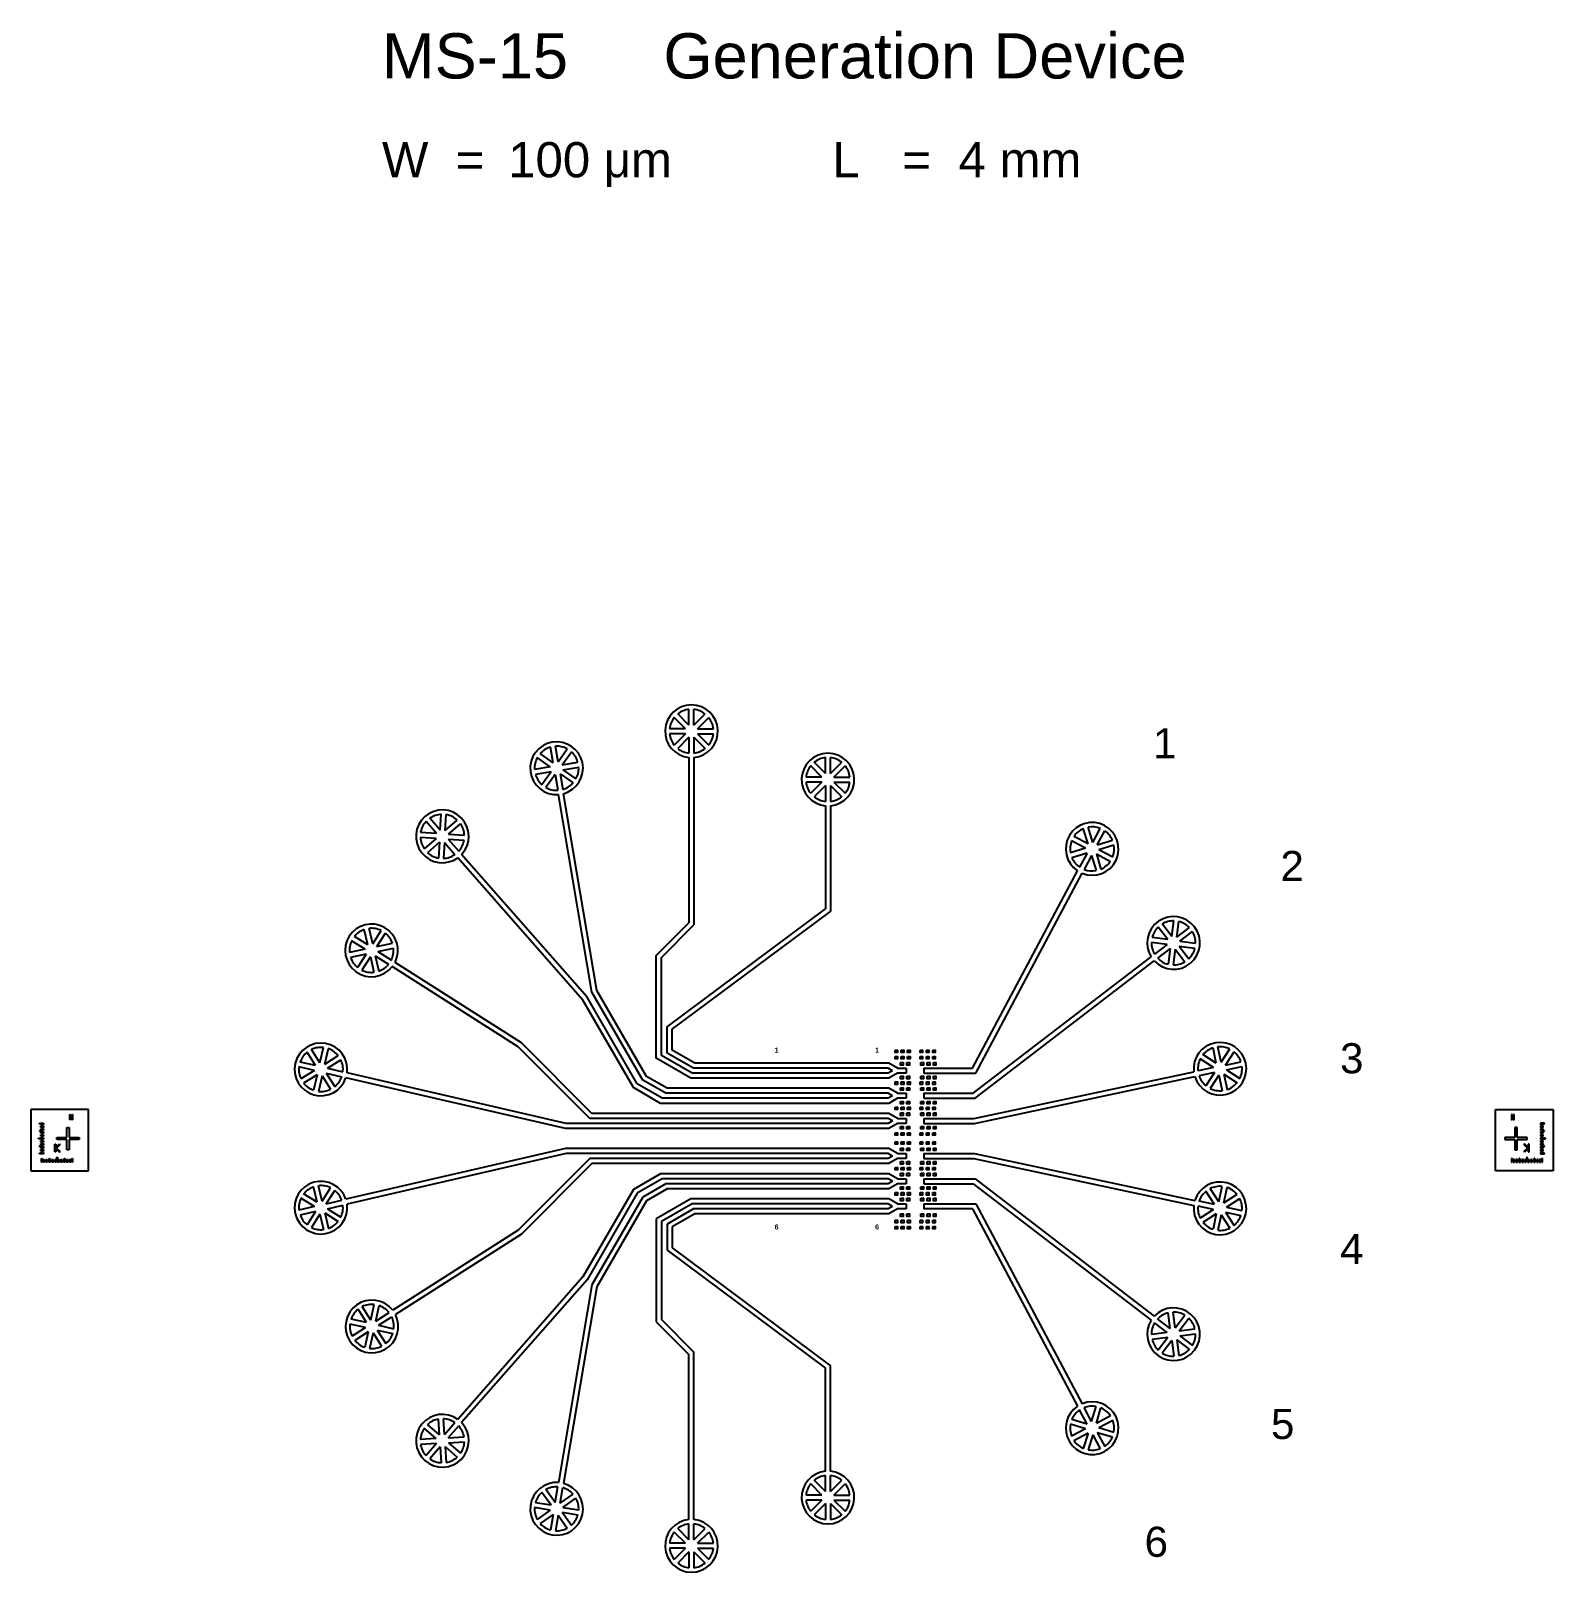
# Model space of a CAD drawing. Header units: millimetres. Extents: x 86952 to 295100, y -20629 to 191261.
# Drawn here: x 239956 to 270245, y -20629 to 10048 of the extents above; entities that cross this region are included whole.
import ezdxf

# ---------------------------------------------------------------- set-up
doc = ezdxf.new("R2010")
doc.units = ezdxf.units.MM
doc.layers.add('Clear', color=140, linetype='Continuous', true_color=0x00bfff)
doc.layers.add('Opaque', color=30, linetype='Continuous', true_color=0xff7f00)
doc.styles.add('textstyle10', font='arial.ttf')
doc.styles.add('textstyle11', font='arial.ttf')
doc.styles.add('textstyle12', font='arial.ttf')
doc.styles.add('textstyle2', font='arial.ttf')
doc.styles.add('textstyle3', font='arial.ttf')
doc.styles.add('textstyle4', font='arial.ttf')
doc.styles.add('textstyle5', font='arial.ttf')
doc.styles.add('textstyle6', font='arial.ttf')
doc.styles.add('textstyle7', font='arial.ttf')
doc.styles.add('textstyle8', font='arial.ttf')
doc.styles.add('textstyle9', font='arial.ttf')

msp = doc.modelspace()

# ---------------------------------------------------------------- linework, layer by layer
at = {"layer": 'Clear'}
for p, q in [((253050, -4415), (253050, -7703)), ((253150, -4415), (253150, -7745)), ((251120, -9084), (250455, -5153)), ((251215, -9049), (250554, -5136)), ((255766, -5376), (255766, -7426)), ((255866, -5376), (255866, -7477)), ((250940, -9246), (248451, -6410)), ((251022, -9187), (248526, -6344)), ((258695, -10598), (260783, -6672)), ((258755, -10698), (260872, -6719)), ((252617, -9773), (255766, -7426)), ((252717, -9823), (255866, -7477)), ((252401, -8353), (253050, -7703)), ((252501, -8394), (253150, -7745)), ((249655, -10173), (247148, -8576)), ((249718, -10095), (247202, -8492)), ((252401, -10402), (252401, -8353)), ((252501, -10344), (252501, -8394)), ((258708, -11098), (262247, -8383)), ((258742, -11198), (262308, -8462)), ((252017, -10912), (251022, -9187)), ((252131, -10835), (251120, -9084)), ((252204, -10762), (251215, -9049)), ((251944, -10985), (250940, -9246)), ((252617, -10296), (252617, -9773)), ((251121, -11498), (249718, -10095)), ((252717, -10238), (252717, -9823)), ((251080, -11598), (249655, -10173)), ((253087, -10798), (252401, -10402)), ((253114, -10698), (252501, -10344)), ((253141, -10598), (252617, -10296)), ((253168, -10498), (252717, -10238)), ((250606, -11698), (246248, -10692)), ((257014, -10698), (253114, -10698)), ((257014, -10598), (253141, -10598)), ((257027, -10498), (253168, -10498)), ((257100, -10648), (257014, -10598)), ((257100, -10648), (257014, -10698)), ((257200, -10598), (257027, -10498)), ((257200, -10698), (257027, -10798)), ((257200, -10598), (257375, -10598)), ((257375, -10698), (257200, -10698)), ((257375, -10598), (257375, -10698)), ((257725, -10598), (257725, -10698)), ((257725, -10598), (258695, -10598)), ((257725, -10698), (258755, -10698)), ((258720, -11598), (263095, -10669)), ((250595, -11798), (246226, -10789)), ((252487, -11298), (251944, -10985)), ((252514, -11198), (252017, -10912)), ((252587, -11098), (252131, -10835)), ((252614, -10998), (252204, -10762)), ((257027, -10998), (252614, -10998)), ((257027, -10798), (253087, -10798)), ((257200, -11098), (257027, -10998)), ((258731, -11698), (263115, -10766)), ((257027, -11298), (252487, -11298)), ((257014, -11198), (252514, -11198)), ((257014, -11098), (252587, -11098)), ((257100, -11148), (257014, -11098)), ((257100, -11148), (257014, -11198)), ((257200, -11198), (257027, -11298)), ((257200, -11098), (257375, -11098)), ((257375, -11198), (257200, -11198)), ((257375, -11098), (257375, -11198)), ((257725, -11098), (257725, -11198)), ((257725, -11098), (258708, -11098)), ((257725, -11198), (258742, -11198)), ((239956, -11423), (239956, -12643)), ((241101, -11423), (239956, -11423)), ((241101, -12643), (241101, -11423)), ((257014, -11598), (251080, -11598)), ((257027, -11498), (251121, -11498)), ((257100, -11648), (257014, -11598)), ((257100, -11648), (257014, -11698)), ((257200, -11598), (257027, -11498)), ((257200, -11598), (257375, -11598)), ((257375, -11598), (257375, -11698)), ((257725, -11598), (257725, -11698)), ((257725, -11598), (258720, -11598)), ((269100, -11423), (270245, -11423)), ((269100, -12643), (269100, -11423)), ((270245, -11423), (270245, -12643)), ((257027, -11798), (250595, -11798)), ((257014, -11698), (250606, -11698)), ((257200, -11698), (257027, -11798)), ((257375, -11698), (257200, -11698)), ((257725, -11698), (258731, -11698)), ((250595, -12198), (246226, -13208)), ((257027, -12198), (250595, -12198)), ((257200, -12298), (257027, -12198)), ((250606, -12298), (246248, -13305)), ((251080, -12398), (249655, -13823)), ((251121, -12498), (249718, -13902)), ((257014, -12298), (250606, -12298)), ((257014, -12398), (251080, -12398)), ((257027, -12498), (251121, -12498)), ((257100, -12348), (257014, -12298)), ((257100, -12348), (257014, -12398)), ((257200, -12398), (257027, -12498)), ((257200, -12298), (257375, -12298)), ((257375, -12398), (257200, -12398)), ((257375, -12298), (257375, -12398)), ((257725, -12298), (257725, -12398)), ((257725, -12298), (258731, -12298)), ((257725, -12398), (258720, -12398)), ((258720, -12398), (263095, -13328)), ((258731, -12298), (263115, -13230)), ((239956, -12643), (241101, -12643)), ((252487, -12698), (251944, -13012)), ((252514, -12798), (252017, -13085)), ((257027, -12698), (252487, -12698)), ((257014, -12798), (252514, -12798)), ((257100, -12848), (257014, -12798)), ((257100, -12848), (257014, -12898)), ((257200, -12798), (257027, -12698)), ((257200, -12798), (257375, -12798)), ((257375, -12798), (257375, -12898)), ((257725, -12798), (257725, -12898)), ((257725, -12798), (258742, -12798)), ((258742, -12798), (262308, -15534)), ((270245, -12643), (269100, -12643)), ((251944, -13012), (250940, -14751)), ((252017, -13085), (251022, -14810)), ((252131, -13162), (251120, -14913)), ((252587, -12898), (252131, -13162)), ((252614, -12998), (252204, -13235)), ((257014, -12898), (252587, -12898)), ((257027, -12998), (252614, -12998)), ((257200, -12898), (257027, -12998)), ((257375, -12898), (257200, -12898)), ((257725, -12898), (258708, -12898)), ((258708, -12898), (262247, -15614)), ((252204, -13235), (251215, -14948)), ((253087, -13198), (252401, -13594)), ((253114, -13298), (252501, -13652)), ((253141, -13398), (252617, -13701)), ((257027, -13198), (253087, -13198)), ((257014, -13298), (253114, -13298)), ((257014, -13398), (253141, -13398)), ((257100, -13348), (257014, -13298)), ((257100, -13348), (257014, -13398)), ((257200, -13298), (257027, -13198)), ((257200, -13398), (257027, -13498)), ((257200, -13298), (257375, -13298)), ((257375, -13398), (257200, -13398)), ((257375, -13298), (257375, -13398)), ((257725, -13298), (257725, -13398)), ((257725, -13298), (258755, -13298)), ((258695, -13398), (257725, -13398)), ((258695, -13398), (260783, -17325)), ((258755, -13298), (260872, -17278)), ((252401, -13594), (252401, -15644)), ((252501, -13652), (252501, -15603)), ((252617, -13701), (252617, -14223)), ((253168, -13498), (252717, -13758)), ((252717, -13758), (252717, -14173)), ((257027, -13498), (253168, -13498)), ((249655, -13823), (247156, -15415)), ((249718, -13902), (247210, -15500)), ((252617, -14223), (255766, -16570)), ((252717, -14173), (255866, -16520)), ((250940, -14751), (248451, -17587)), ((251022, -14810), (248526, -17653)), ((251120, -14913), (250455, -18844)), ((251215, -14948), (250554, -18861)), ((252401, -15644), (253050, -16294)), ((252501, -15603), (253150, -16252)), ((253150, -19581), (253150, -16252)), ((253050, -19581), (253050, -16294)), ((255866, -18620), (255866, -16520)), ((255766, -18620), (255766, -16570))]:
    msp.add_line(p, q, dxfattribs=at)
for points in [[(257150, -10238), (257200, -10238), (257200, -10288), (257150, -10288)], [(257150, -10363), (257200, -10363), (257200, -10413), (257150, -10413)], [(257275, -10238), (257325, -10238), (257325, -10288), (257275, -10288)], [(257275, -10363), (257325, -10363), (257325, -10413), (257275, -10413)], [(257400, -10238), (257450, -10238), (257450, -10288), (257400, -10288)], [(257400, -10363), (257450, -10363), (257450, -10413), (257400, -10413)], [(257650, -10238), (257700, -10238), (257700, -10288), (257650, -10288)], [(257650, -10363), (257700, -10363), (257700, -10413), (257650, -10413)], [(257775, -10238), (257825, -10238), (257825, -10288), (257775, -10288)], [(257775, -10363), (257825, -10363), (257825, -10413), (257775, -10413)], [(257900, -10238), (257950, -10238), (257950, -10288), (257900, -10288)], [(257900, -10363), (257950, -10363), (257950, -10413), (257900, -10413)], [(257260, -10488), (257310, -10488), (257310, -10538), (257260, -10538)], [(257385, -10488), (257435, -10488), (257435, -10538), (257385, -10538)], [(257665, -10488), (257715, -10488), (257715, -10538), (257665, -10538)], [(257790, -10488), (257840, -10488), (257840, -10538), (257790, -10538)], [(257915, -10488), (257965, -10488), (257965, -10538), (257915, -10538)], [(257150, -10873), (257200, -10873), (257200, -10923), (257150, -10923)], [(257260, -10758), (257310, -10758), (257310, -10808), (257260, -10808)], [(257260, -10988), (257310, -10988), (257310, -11038), (257260, -11038)], [(257275, -10873), (257325, -10873), (257325, -10923), (257275, -10923)], [(257385, -10758), (257435, -10758), (257435, -10808), (257385, -10808)], [(257385, -10988), (257435, -10988), (257435, -11038), (257385, -11038)], [(257400, -10873), (257450, -10873), (257450, -10923), (257400, -10923)], [(257650, -10873), (257700, -10873), (257700, -10923), (257650, -10923)], [(257665, -10758), (257715, -10758), (257715, -10808), (257665, -10808)], [(257665, -10988), (257715, -10988), (257715, -11038), (257665, -11038)], [(257775, -10873), (257825, -10873), (257825, -10923), (257775, -10923)], [(257790, -10758), (257840, -10758), (257840, -10808), (257790, -10808)], [(257790, -10988), (257840, -10988), (257840, -11038), (257790, -11038)], [(257900, -10873), (257950, -10873), (257950, -10923), (257900, -10923)], [(257915, -10758), (257965, -10758), (257965, -10808), (257915, -10808)], [(257915, -10988), (257965, -10988), (257965, -11038), (257915, -11038)], [(257260, -11258), (257310, -11258), (257310, -11308), (257260, -11308)], [(257385, -11258), (257435, -11258), (257435, -11308), (257385, -11308)], [(257665, -11258), (257715, -11258), (257715, -11308), (257665, -11308)], [(257790, -11258), (257840, -11258), (257840, -11308), (257790, -11308)], [(257915, -11258), (257965, -11258), (257965, -11308), (257915, -11308)], [(257150, -11373), (257200, -11373), (257200, -11423), (257150, -11423)], [(257260, -11488), (257310, -11488), (257310, -11538), (257260, -11538)], [(257275, -11373), (257325, -11373), (257325, -11423), (257275, -11423)], [(257385, -11488), (257435, -11488), (257435, -11538), (257385, -11538)], [(257400, -11373), (257450, -11373), (257450, -11423), (257400, -11423)], [(257650, -11373), (257700, -11373), (257700, -11423), (257650, -11423)], [(257665, -11488), (257715, -11488), (257715, -11538), (257665, -11538)], [(257775, -11373), (257825, -11373), (257825, -11423), (257775, -11423)], [(257790, -11488), (257840, -11488), (257840, -11538), (257790, -11538)], [(257900, -11373), (257950, -11373), (257950, -11423), (257900, -11423)], [(257915, -11488), (257965, -11488), (257965, -11538), (257915, -11538)], [(257150, -11883), (257200, -11883), (257200, -11933), (257150, -11933)], [(257260, -11758), (257310, -11758), (257310, -11808), (257260, -11808)], [(257275, -11883), (257325, -11883), (257325, -11933), (257275, -11933)], [(257385, -11758), (257435, -11758), (257435, -11808), (257385, -11808)], [(257400, -11883), (257450, -11883), (257450, -11933), (257400, -11933)], [(257650, -11883), (257700, -11883), (257700, -11933), (257650, -11933)], [(257665, -11758), (257715, -11758), (257715, -11808), (257665, -11808)], [(257775, -11883), (257825, -11883), (257825, -11933), (257775, -11933)], [(257790, -11758), (257840, -11758), (257840, -11808), (257790, -11808)], [(257900, -11883), (257950, -11883), (257950, -11933), (257900, -11933)], [(257915, -11758), (257965, -11758), (257965, -11808), (257915, -11808)], [(257150, -12063), (257200, -12063), (257200, -12113), (257150, -12113)], [(257260, -12188), (257310, -12188), (257310, -12238), (257260, -12238)], [(257275, -12063), (257325, -12063), (257325, -12113), (257275, -12113)], [(257385, -12188), (257435, -12188), (257435, -12238), (257385, -12238)], [(257400, -12063), (257450, -12063), (257450, -12113), (257400, -12113)], [(257650, -12063), (257700, -12063), (257700, -12113), (257650, -12113)], [(257665, -12188), (257715, -12188), (257715, -12238), (257665, -12238)], [(257775, -12063), (257825, -12063), (257825, -12113), (257775, -12113)], [(257790, -12188), (257840, -12188), (257840, -12238), (257790, -12238)], [(257900, -12063), (257950, -12063), (257950, -12113), (257900, -12113)], [(257915, -12188), (257965, -12188), (257965, -12238), (257915, -12238)], [(257150, -12573), (257200, -12573), (257200, -12623), (257150, -12623)], [(257260, -12458), (257310, -12458), (257310, -12508), (257260, -12508)], [(257275, -12573), (257325, -12573), (257325, -12623), (257275, -12623)], [(257385, -12458), (257435, -12458), (257435, -12508), (257385, -12508)], [(257400, -12573), (257450, -12573), (257450, -12623), (257400, -12623)], [(257650, -12573), (257700, -12573), (257700, -12623), (257650, -12623)], [(257665, -12458), (257715, -12458), (257715, -12508), (257665, -12508)], [(257775, -12573), (257825, -12573), (257825, -12623), (257775, -12623)], [(257790, -12458), (257840, -12458), (257840, -12508), (257790, -12508)], [(257900, -12573), (257950, -12573), (257950, -12623), (257900, -12623)], [(257915, -12458), (257965, -12458), (257965, -12508), (257915, -12508)], [(257260, -12688), (257310, -12688), (257310, -12738), (257260, -12738)], [(257385, -12688), (257435, -12688), (257435, -12738), (257385, -12738)], [(257665, -12688), (257715, -12688), (257715, -12738), (257665, -12738)], [(257790, -12688), (257840, -12688), (257840, -12738), (257790, -12738)], [(257915, -12688), (257965, -12688), (257965, -12738), (257915, -12738)], [(257150, -13073), (257200, -13073), (257200, -13123), (257150, -13123)], [(257260, -12958), (257310, -12958), (257310, -13008), (257260, -13008)], [(257260, -13188), (257310, -13188), (257310, -13238), (257260, -13238)], [(257275, -13073), (257325, -13073), (257325, -13123), (257275, -13123)], [(257385, -12958), (257435, -12958), (257435, -13008), (257385, -13008)], [(257385, -13188), (257435, -13188), (257435, -13238), (257385, -13238)], [(257400, -13073), (257450, -13073), (257450, -13123), (257400, -13123)], [(257650, -13073), (257700, -13073), (257700, -13123), (257650, -13123)], [(257665, -12958), (257715, -12958), (257715, -13008), (257665, -13008)], [(257665, -13188), (257715, -13188), (257715, -13238), (257665, -13238)], [(257775, -13073), (257825, -13073), (257825, -13123), (257775, -13123)], [(257790, -12958), (257840, -12958), (257840, -13008), (257790, -13008)], [(257790, -13188), (257840, -13188), (257840, -13238), (257790, -13238)], [(257900, -13073), (257950, -13073), (257950, -13123), (257900, -13123)], [(257915, -12958), (257965, -12958), (257965, -13008), (257915, -13008)], [(257915, -13188), (257965, -13188), (257965, -13238), (257915, -13238)], [(257150, -13623), (257200, -13623), (257200, -13673), (257150, -13673)], [(257150, -13748), (257200, -13748), (257200, -13798), (257150, -13798)], [(257260, -13498), (257310, -13498), (257310, -13548), (257260, -13548)], [(257275, -13623), (257325, -13623), (257325, -13673), (257275, -13673)], [(257275, -13748), (257325, -13748), (257325, -13798), (257275, -13798)], [(257385, -13498), (257435, -13498), (257435, -13548), (257385, -13548)], [(257400, -13623), (257450, -13623), (257450, -13673), (257400, -13673)], [(257400, -13748), (257450, -13748), (257450, -13798), (257400, -13798)], [(257650, -13623), (257700, -13623), (257700, -13673), (257650, -13673)], [(257650, -13748), (257700, -13748), (257700, -13798), (257650, -13798)], [(257665, -13498), (257715, -13498), (257715, -13548), (257665, -13548)], [(257775, -13623), (257825, -13623), (257825, -13673), (257775, -13673)], [(257775, -13748), (257825, -13748), (257825, -13798), (257775, -13798)], [(257790, -13498), (257840, -13498), (257840, -13548), (257790, -13548)], [(257900, -13623), (257950, -13623), (257950, -13673), (257900, -13673)], [(257900, -13748), (257950, -13748), (257950, -13798), (257900, -13798)], [(257915, -13498), (257965, -13498), (257965, -13548), (257915, -13548)]]:
    msp.add_lwpolyline(points, close=True, dxfattribs=at)
for centre, start, end in [((253100, -3893), 275.465, 264.535), ((250417, -4629), 285.0601, 274.13), ((255816, -4854), 275.465, 264.535), ((248144, -5984), 316.7351, 305.8051), ((261073, -6234), 247.465, 236.535), ((262692, -8105), 222.965, 212.035), ((246734, -8253), 332.962, 322.032), ((245728, -10623), 352.4577, 341.5276), ((263616, -10609), 197.465, 186.535), ((245728, -13374), 18.4724, 7.5423), ((263616, -13388), 173.465, 162.535), ((246742, -15738), 37.968, 27.038), ((262692, -15892), 147.965, 137.035), ((261073, -17763), 123.465, 112.535), ((248144, -18013), 54.1949, 43.2649), ((255816, -19143), 95.465, 84.535), ((250417, -19368), 85.87, 74.9399), ((253100, -20104), 95.465, 84.535)]:
    msp.add_arc(centre, 525, start, end, dxfattribs=at)
at = {"layer": 'Opaque'}
for p, q in [((252980, -3843), (252757, -3620)), ((253050, -3772), (252827, -3549)), ((253050, -3772), (253050, -3456)), ((253150, -3772), (253150, -3456)), ((253150, -3772), (253374, -3549)), ((253221, -3843), (253444, -3620)), ((252980, -3843), (252664, -3843)), ((252980, -3943), (252664, -3943)), ((252980, -3943), (252757, -4166)), ((253221, -3843), (253537, -3843)), ((253221, -3943), (253444, -4166)), ((253221, -3943), (253537, -3943)), ((250348, -4518), (250295, -4207)), ((250446, -4502), (250394, -4190)), ((250446, -4502), (250629, -4244)), ((253050, -4013), (252827, -4237)), ((253050, -4013), (253050, -4329)), ((253150, -4013), (253374, -4237)), ((253150, -4013), (253150, -4329)), ((250290, -4600), (249979, -4652)), ((250290, -4600), (250033, -4417)), ((250348, -4518), (250090, -4335)), ((250528, -4560), (250711, -4302)), ((250528, -4560), (250839, -4507)), ((255695, -4804), (255472, -4580)), ((255766, -4733), (255543, -4510)), ((255766, -4733), (255766, -4417)), ((255866, -4733), (255866, -4417)), ((255866, -4733), (256089, -4510)), ((255936, -4804), (256160, -4580)), ((250307, -4698), (249995, -4751)), ((250307, -4698), (250124, -4956)), ((250388, -4756), (250205, -5014)), ((250388, -4756), (250441, -5068)), ((250487, -4739), (250744, -4922)), ((250487, -4739), (250539, -5051)), ((250544, -4658), (250856, -4605)), ((250544, -4658), (250802, -4841)), ((255695, -4804), (255379, -4804)), ((255695, -4904), (255379, -4904)), ((255695, -4904), (255472, -5127)), ((255936, -4804), (256252, -4804)), ((255936, -4904), (256160, -5127)), ((255936, -4904), (256252, -4904)), ((255766, -4974), (255543, -5197)), ((255766, -4974), (255766, -5290)), ((255866, -4974), (256089, -5197)), ((255866, -4974), (255866, -5290)), ((248027, -5926), (247819, -5689)), ((248102, -5860), (247894, -5623)), ((248102, -5860), (248123, -5545)), ((248202, -5867), (248222, -5552)), ((248202, -5867), (248439, -5659)), ((248268, -5942), (248505, -5734)), ((261085, -6104), (260993, -5802)), ((261085, -6104), (261234, -5825)), ((248021, -6026), (247705, -6005)), ((248027, -5926), (247712, -5906)), ((248021, -6026), (247783, -6234)), ((248086, -6101), (247849, -6309)), ((248086, -6101), (248066, -6416)), ((248186, -6107), (248165, -6423)), ((248186, -6107), (248394, -6345)), ((248261, -6042), (248576, -6062)), ((248261, -6042), (248469, -6279)), ((248268, -5942), (248583, -5962)), ((260943, -6221), (260664, -6073)), ((260990, -6133), (260711, -5985)), ((260990, -6133), (260897, -5831)), ((261173, -6151), (261322, -5872)), ((261173, -6151), (261475, -6058)), ((260943, -6221), (260641, -6313)), ((260972, -6317), (260670, -6409)), ((260972, -6317), (260824, -6595)), ((261060, -6363), (260912, -6642)), ((261060, -6363), (261153, -6666)), ((261156, -6334), (261435, -6483)), ((261156, -6334), (261248, -6636)), ((261203, -6246), (261505, -6154)), ((261203, -6246), (261481, -6394)), ((262658, -7979), (262700, -7665)), ((246659, -8146), (246591, -7838)), ((246757, -8125), (246688, -7816)), ((246757, -8125), (246926, -7858)), ((246841, -8178), (247011, -7912)), ((262579, -8039), (262387, -7789)), ((262658, -7979), (262466, -7728)), ((262757, -7992), (262799, -7678)), ((262757, -7992), (263008, -7799)), ((262818, -8071), (263069, -7878)), ((246605, -8230), (246297, -8299)), ((246605, -8230), (246339, -8061)), ((246659, -8146), (246393, -7977)), ((246841, -8178), (247149, -8110)), ((246862, -8276), (247171, -8207)), ((246862, -8276), (247129, -8446)), ((262566, -8138), (262253, -8097)), ((262579, -8039), (262266, -7998)), ((262566, -8138), (262316, -8331)), ((262627, -8217), (262376, -8410)), ((262627, -8217), (262586, -8531)), ((262726, -8231), (262685, -8544)), ((262726, -8231), (262918, -8481)), ((262805, -8170), (262997, -8420)), ((262805, -8170), (263118, -8211)), ((262818, -8071), (263131, -8112)), ((246627, -8328), (246319, -8396)), ((246627, -8328), (246457, -8594)), ((246711, -8382), (246542, -8648)), ((246711, -8382), (246780, -8690)), ((246809, -8360), (246877, -8668)), ((246809, -8360), (247075, -8530)), ((245622, -10547), (245454, -10279)), ((245706, -10494), (245539, -10226)), ((245706, -10494), (245777, -10186)), ((245803, -10517), (245875, -10209)), ((245803, -10517), (246071, -10349)), ((263488, -10585), (263223, -10413)), ((263542, -10501), (263277, -10329)), ((263542, -10501), (263477, -10192)), ((263640, -10481), (263574, -10172)), ((263640, -10481), (263812, -10216)), ((263724, -10535), (263896, -10270)), ((245599, -10644), (245291, -10573)), ((245622, -10547), (245314, -10476)), ((245599, -10644), (245331, -10812)), ((245652, -10729), (245384, -10896)), ((245652, -10729), (245581, -11037)), ((245834, -10698), (246001, -10966)), ((245834, -10698), (246142, -10770)), ((245856, -10601), (246124, -10434)), ((245856, -10601), (246164, -10672)), ((263488, -10585), (263179, -10651)), ((263509, -10683), (263200, -10748)), ((263509, -10683), (263337, -10948)), ((263690, -10716), (263756, -11025)), ((263690, -10716), (263955, -10888)), ((263724, -10535), (264033, -10469)), ((263744, -10633), (264053, -10567)), ((263744, -10633), (264009, -10805)), ((245749, -10751), (245678, -11059)), ((245749, -10751), (245917, -11019)), ((263592, -10737), (263420, -11002)), ((263592, -10737), (263658, -11046)), ((240733, -11623), (240733, -11523)), ((240733, -11523), (240745, -11523)), ((240745, -11623), (240733, -11623)), ((240745, -11523), (240745, -11623)), ((240770, -11623), (240770, -11523)), ((240770, -11523), (240782, -11523)), ((240782, -11623), (240770, -11623)), ((240782, -11523), (240782, -11623)), ((269431, -11523), (269419, -11523)), ((269419, -11523), (269419, -11623)), ((269419, -11623), (269431, -11623)), ((269431, -11623), (269431, -11523)), ((269468, -11523), (269456, -11523)), ((269456, -11523), (269456, -11623)), ((269456, -11623), (269468, -11623)), ((269468, -11623), (269468, -11523)), ((240131, -11704), (240131, -11692)), ((240131, -11692), (240206, -11692)), ((240206, -11704), (240131, -11704)), ((240131, -11854), (240131, -11842)), ((240131, -11842), (240206, -11842)), ((240206, -11854), (240131, -11854)), ((240156, -11734), (240156, -11722)), ((240156, -11722), (240206, -11722)), ((240206, -11734), (240156, -11734)), ((240156, -11764), (240156, -11752)), ((240156, -11752), (240206, -11752)), ((240206, -11764), (240156, -11764)), ((240156, -11794), (240156, -11782)), ((240156, -11782), (240206, -11782)), ((240206, -11794), (240156, -11794)), ((240156, -11824), (240156, -11812)), ((240156, -11812), (240206, -11812)), ((240206, -11824), (240156, -11824)), ((240156, -11884), (240156, -11872)), ((240156, -11872), (240206, -11872)), ((240206, -11884), (240156, -11884)), ((240156, -11914), (240156, -11902)), ((240156, -11902), (240206, -11902)), ((240206, -11914), (240156, -11914)), ((240156, -11944), (240156, -11932)), ((240156, -11932), (240206, -11932)), ((240206, -11944), (240156, -11944)), ((240156, -11974), (240156, -11962)), ((240156, -11962), (240206, -11962)), ((240206, -11692), (240206, -11704)), ((240206, -11722), (240206, -11734)), ((240206, -11752), (240206, -11764)), ((240206, -11782), (240206, -11794)), ((240206, -11812), (240206, -11824)), ((240206, -11842), (240206, -11854)), ((240206, -11872), (240206, -11884)), ((240206, -11902), (240206, -11914)), ((240206, -11932), (240206, -11944)), ((240206, -11962), (240206, -11974)), ((240674, -11976), (240674, -11776)), ((240674, -11776), (240718, -11776)), ((240718, -11776), (240718, -11976)), ((269527, -11776), (269483, -11776)), ((269483, -11776), (269483, -11976)), ((269527, -11976), (269527, -11776)), ((270070, -11692), (269995, -11692)), ((269995, -11692), (269995, -11704)), ((269995, -11704), (270070, -11704)), ((270045, -11722), (269995, -11722)), ((269995, -11722), (269995, -11734)), ((269995, -11734), (270045, -11734)), ((270045, -11752), (269995, -11752)), ((269995, -11752), (269995, -11764)), ((269995, -11764), (270045, -11764)), ((270045, -11782), (269995, -11782)), ((269995, -11782), (269995, -11794)), ((269995, -11794), (270045, -11794)), ((270045, -11812), (269995, -11812)), ((269995, -11812), (269995, -11824)), ((269995, -11824), (270045, -11824)), ((270070, -11842), (269995, -11842)), ((269995, -11842), (269995, -11854)), ((269995, -11854), (270070, -11854)), ((270045, -11872), (269995, -11872)), ((269995, -11872), (269995, -11884)), ((269995, -11884), (270045, -11884)), ((270045, -11902), (269995, -11902)), ((269995, -11902), (269995, -11914)), ((269995, -11914), (270045, -11914)), ((270045, -11932), (269995, -11932)), ((269995, -11932), (269995, -11944)), ((269995, -11944), (270045, -11944)), ((270045, -11962), (269995, -11962)), ((269995, -11962), (269995, -11974)), ((270045, -11734), (270045, -11722)), ((270045, -11764), (270045, -11752)), ((270045, -11794), (270045, -11782)), ((270045, -11824), (270045, -11812)), ((270045, -11884), (270045, -11872)), ((270045, -11914), (270045, -11902)), ((270045, -11944), (270045, -11932)), ((270045, -11974), (270045, -11962)), ((270070, -11704), (270070, -11692)), ((270070, -11854), (270070, -11842)), ((240106, -12004), (240106, -11992)), ((240106, -11992), (240206, -11992)), ((240206, -12004), (240106, -12004)), ((240131, -12154), (240131, -12142)), ((240131, -12142), (240206, -12142)), ((240206, -12154), (240131, -12154)), ((240206, -11974), (240156, -11974)), ((240156, -12034), (240156, -12022)), ((240156, -12022), (240206, -12022)), ((240206, -12034), (240156, -12034)), ((240156, -12064), (240156, -12052)), ((240156, -12052), (240206, -12052)), ((240206, -12064), (240156, -12064)), ((240156, -12094), (240156, -12082)), ((240156, -12082), (240206, -12082)), ((240206, -12094), (240156, -12094)), ((240156, -12124), (240156, -12112)), ((240156, -12112), (240206, -12112)), ((240206, -12124), (240156, -12124)), ((240156, -12184), (240156, -12172)), ((240156, -12172), (240206, -12172)), ((240206, -12184), (240156, -12184)), ((240156, -12214), (240156, -12202)), ((240156, -12202), (240206, -12202)), ((240206, -12214), (240156, -12214)), ((240156, -12244), (240156, -12232)), ((240156, -12232), (240206, -12232)), ((240206, -12244), (240156, -12244)), ((240156, -12274), (240156, -12262)), ((240156, -12262), (240206, -12262)), ((240206, -11992), (240206, -12004)), ((240206, -12022), (240206, -12034)), ((240206, -12052), (240206, -12064)), ((240206, -12082), (240206, -12094)), ((240206, -12112), (240206, -12124)), ((240206, -12142), (240206, -12154)), ((240206, -12172), (240206, -12184)), ((240206, -12202), (240206, -12214)), ((240206, -12232), (240206, -12244)), ((240206, -12262), (240206, -12274)), ((240432, -12112), (240452, -12112)), ((240432, -12262), (240432, -12112)), ((240452, -12262), (240432, -12262)), ((240452, -12172), (240523, -12102)), ((240452, -12112), (240452, -12172)), ((240452, -12201), (240452, -12262)), ((240452, -12201), (240523, -12272)), ((240467, -12187), (240537, -12116)), ((240467, -12187), (240537, -12257)), ((240474, -11976), (240674, -11976)), ((240474, -12020), (240474, -11976)), ((240674, -12020), (240474, -12020)), ((240523, -12102), (240537, -12116)), ((240523, -12272), (240537, -12257)), ((240674, -12220), (240674, -12020)), ((240718, -12220), (240674, -12220)), ((240718, -11976), (240918, -11976)), ((240918, -12020), (240718, -12020)), ((240718, -12020), (240718, -12220)), ((240918, -11976), (240918, -12020)), ((269483, -11976), (269283, -11976)), ((269283, -11976), (269283, -12020)), ((269283, -12020), (269483, -12020)), ((269483, -12020), (269483, -12220)), ((269483, -12220), (269527, -12220)), ((269727, -11976), (269527, -11976)), ((269527, -12220), (269527, -12020)), ((269527, -12020), (269727, -12020)), ((269677, -12102), (269663, -12116)), ((269734, -12187), (269663, -12116)), ((269734, -12187), (269663, -12257)), ((269677, -12272), (269663, -12257)), ((269748, -12172), (269677, -12102)), ((269748, -12201), (269677, -12272)), ((269727, -12020), (269727, -11976)), ((269768, -12112), (269748, -12112)), ((269748, -12112), (269748, -12172)), ((269748, -12201), (269748, -12262)), ((269748, -12262), (269768, -12262)), ((269768, -12262), (269768, -12112)), ((269995, -11974), (270045, -11974)), ((270095, -11992), (269995, -11992)), ((269995, -11992), (269995, -12004)), ((269995, -12004), (270095, -12004)), ((270045, -12022), (269995, -12022)), ((269995, -12022), (269995, -12034)), ((269995, -12034), (270045, -12034)), ((270045, -12052), (269995, -12052)), ((269995, -12052), (269995, -12064)), ((269995, -12064), (270045, -12064)), ((270045, -12082), (269995, -12082)), ((269995, -12082), (269995, -12094)), ((269995, -12094), (270045, -12094)), ((270045, -12112), (269995, -12112)), ((269995, -12112), (269995, -12124)), ((269995, -12124), (270045, -12124)), ((270070, -12142), (269995, -12142)), ((269995, -12142), (269995, -12154)), ((269995, -12154), (270070, -12154)), ((270045, -12172), (269995, -12172)), ((269995, -12172), (269995, -12184)), ((269995, -12184), (270045, -12184)), ((270045, -12202), (269995, -12202)), ((269995, -12202), (269995, -12214)), ((269995, -12214), (270045, -12214)), ((270045, -12232), (269995, -12232)), ((269995, -12232), (269995, -12244)), ((269995, -12244), (270045, -12244)), ((270045, -12262), (269995, -12262)), ((269995, -12262), (269995, -12274)), ((270045, -12034), (270045, -12022)), ((270045, -12064), (270045, -12052)), ((270045, -12094), (270045, -12082)), ((270045, -12124), (270045, -12112)), ((270045, -12184), (270045, -12172)), ((270045, -12214), (270045, -12202)), ((270045, -12244), (270045, -12232)), ((270045, -12274), (270045, -12262)), ((270070, -12154), (270070, -12142)), ((270095, -12004), (270095, -11992)), ((240131, -12304), (240131, -12292)), ((240131, -12292), (240206, -12292)), ((240206, -12304), (240131, -12304)), ((240206, -12274), (240156, -12274)), ((240171, -12468), (240171, -12393)), ((240171, -12393), (240183, -12393)), ((240183, -12468), (240171, -12468)), ((240183, -12393), (240183, -12468)), ((240201, -12468), (240201, -12418)), ((240201, -12418), (240213, -12418)), ((240213, -12468), (240201, -12468)), ((240206, -12292), (240206, -12304)), ((240213, -12418), (240213, -12468)), ((240231, -12468), (240231, -12418)), ((240231, -12418), (240243, -12418)), ((240243, -12468), (240231, -12468)), ((240243, -12418), (240243, -12468)), ((240261, -12468), (240261, -12418)), ((240261, -12418), (240273, -12418)), ((240273, -12468), (240261, -12468)), ((240273, -12418), (240273, -12468)), ((240291, -12468), (240291, -12418)), ((240291, -12418), (240303, -12418)), ((240303, -12468), (240291, -12468)), ((240303, -12418), (240303, -12468)), ((240321, -12468), (240321, -12393)), ((240321, -12393), (240333, -12393)), ((240333, -12468), (240321, -12468)), ((240333, -12393), (240333, -12468)), ((240351, -12468), (240351, -12418)), ((240351, -12418), (240363, -12418)), ((240363, -12468), (240351, -12468)), ((240363, -12418), (240363, -12468)), ((240381, -12468), (240381, -12418)), ((240381, -12418), (240393, -12418)), ((240393, -12468), (240381, -12468)), ((240393, -12418), (240393, -12468)), ((240411, -12468), (240411, -12418)), ((240411, -12418), (240423, -12418)), ((240423, -12468), (240411, -12468)), ((240423, -12418), (240423, -12468)), ((240441, -12468), (240441, -12418)), ((240441, -12418), (240453, -12418)), ((240453, -12468), (240441, -12468)), ((240453, -12418), (240453, -12468)), ((240471, -12468), (240471, -12368)), ((240471, -12368), (240483, -12368)), ((240483, -12468), (240471, -12468)), ((240483, -12368), (240483, -12468)), ((240501, -12468), (240501, -12418)), ((240501, -12418), (240513, -12418)), ((240513, -12468), (240501, -12468)), ((240513, -12418), (240513, -12468)), ((240531, -12468), (240531, -12418)), ((240531, -12418), (240543, -12418)), ((240543, -12468), (240531, -12468)), ((240543, -12418), (240543, -12468)), ((240561, -12468), (240561, -12418)), ((240561, -12418), (240573, -12418)), ((240573, -12468), (240561, -12468)), ((240573, -12418), (240573, -12468)), ((240591, -12468), (240591, -12418)), ((240591, -12418), (240603, -12418)), ((240603, -12468), (240591, -12468)), ((240603, -12418), (240603, -12468)), ((240621, -12468), (240621, -12393)), ((240621, -12393), (240633, -12393)), ((240633, -12468), (240621, -12468)), ((240633, -12393), (240633, -12468)), ((240651, -12468), (240651, -12418)), ((240651, -12418), (240663, -12418)), ((240663, -12468), (240651, -12468)), ((240663, -12418), (240663, -12468)), ((240681, -12468), (240681, -12418)), ((240681, -12418), (240693, -12418)), ((240693, -12468), (240681, -12468)), ((240693, -12418), (240693, -12468)), ((240711, -12468), (240711, -12418)), ((240711, -12418), (240723, -12418)), ((240723, -12468), (240711, -12468)), ((240723, -12418), (240723, -12468)), ((240741, -12468), (240741, -12418)), ((240741, -12418), (240753, -12418)), ((240753, -12468), (240741, -12468)), ((240753, -12418), (240753, -12468)), ((240771, -12468), (240771, -12393)), ((240771, -12393), (240783, -12393)), ((240783, -12468), (240771, -12468)), ((240783, -12393), (240783, -12468)), ((269430, -12393), (269418, -12393)), ((269418, -12393), (269418, -12468)), ((269418, -12468), (269430, -12468)), ((269430, -12468), (269430, -12393)), ((269460, -12418), (269448, -12418)), ((269448, -12418), (269448, -12468)), ((269448, -12468), (269460, -12468)), ((269460, -12468), (269460, -12418)), ((269490, -12418), (269478, -12418)), ((269478, -12418), (269478, -12468)), ((269478, -12468), (269490, -12468)), ((269490, -12468), (269490, -12418)), ((269520, -12418), (269508, -12418)), ((269508, -12418), (269508, -12468)), ((269508, -12468), (269520, -12468)), ((269520, -12468), (269520, -12418)), ((269550, -12418), (269538, -12418)), ((269538, -12418), (269538, -12468)), ((269538, -12468), (269550, -12468)), ((269550, -12468), (269550, -12418)), ((269580, -12393), (269568, -12393)), ((269568, -12393), (269568, -12468)), ((269568, -12468), (269580, -12468)), ((269580, -12468), (269580, -12393)), ((269610, -12418), (269598, -12418)), ((269598, -12418), (269598, -12468)), ((269598, -12468), (269610, -12468)), ((269610, -12468), (269610, -12418)), ((269640, -12418), (269628, -12418)), ((269628, -12418), (269628, -12468)), ((269628, -12468), (269640, -12468)), ((269640, -12468), (269640, -12418)), ((269670, -12418), (269658, -12418)), ((269658, -12418), (269658, -12468)), ((269658, -12468), (269670, -12468)), ((269670, -12468), (269670, -12418)), ((269700, -12418), (269688, -12418)), ((269688, -12418), (269688, -12468)), ((269688, -12468), (269700, -12468)), ((269700, -12468), (269700, -12418)), ((269730, -12368), (269718, -12368)), ((269718, -12368), (269718, -12468)), ((269718, -12468), (269730, -12468)), ((269730, -12468), (269730, -12368)), ((269760, -12418), (269748, -12418)), ((269748, -12418), (269748, -12468)), ((269748, -12468), (269760, -12468)), ((269760, -12468), (269760, -12418)), ((269790, -12418), (269778, -12418)), ((269778, -12418), (269778, -12468)), ((269778, -12468), (269790, -12468)), ((269790, -12468), (269790, -12418)), ((269820, -12418), (269808, -12418)), ((269808, -12418), (269808, -12468)), ((269808, -12468), (269820, -12468)), ((269820, -12468), (269820, -12418)), ((269850, -12418), (269838, -12418)), ((269838, -12418), (269838, -12468)), ((269838, -12468), (269850, -12468)), ((269850, -12468), (269850, -12418)), ((269880, -12393), (269868, -12393)), ((269868, -12393), (269868, -12468)), ((269868, -12468), (269880, -12468)), ((269880, -12468), (269880, -12393)), ((269910, -12418), (269898, -12418)), ((269898, -12418), (269898, -12468)), ((269898, -12468), (269910, -12468)), ((269910, -12468), (269910, -12418)), ((269940, -12418), (269928, -12418)), ((269928, -12418), (269928, -12468)), ((269928, -12468), (269940, -12468)), ((269940, -12468), (269940, -12418)), ((269970, -12418), (269958, -12418)), ((269958, -12418), (269958, -12468)), ((269958, -12468), (269970, -12468)), ((269970, -12468), (269970, -12418)), ((270000, -12418), (269988, -12418)), ((269988, -12418), (269988, -12468)), ((269988, -12468), (270000, -12468)), ((269995, -12274), (270045, -12274)), ((270070, -12292), (269995, -12292)), ((269995, -12292), (269995, -12304)), ((269995, -12304), (270070, -12304)), ((270000, -12468), (270000, -12418)), ((270030, -12393), (270018, -12393)), ((270018, -12393), (270018, -12468)), ((270018, -12468), (270030, -12468)), ((270030, -12468), (270030, -12393)), ((270070, -12304), (270070, -12292)), ((245599, -13352), (245331, -13185)), ((245652, -13268), (245384, -13100)), ((245652, -13268), (245581, -12960)), ((245749, -13245), (245678, -12938)), ((245749, -13245), (245917, -12977)), ((245834, -13298), (246001, -13030)), ((263509, -13314), (263337, -13049)), ((263592, -13260), (263420, -12995)), ((263592, -13260), (263658, -12951)), ((263690, -13280), (263756, -12971)), ((263690, -13280), (263955, -13108)), ((245599, -13352), (245291, -13424)), ((245622, -13450), (245314, -13521)), ((245622, -13450), (245454, -13718)), ((245803, -13480), (246071, -13647)), ((245803, -13480), (245875, -13788)), ((245834, -13298), (246142, -13227)), ((245856, -13395), (246164, -13324)), ((245856, -13395), (246124, -13563)), ((263488, -13412), (263179, -13346)), ((263509, -13314), (263200, -13248)), ((263488, -13412), (263223, -13584)), ((263542, -13495), (263277, -13667)), ((263542, -13495), (263477, -13804)), ((263724, -13462), (264033, -13527)), ((263724, -13462), (263896, -13727)), ((263744, -13364), (264009, -13192)), ((263744, -13364), (264053, -13430)), ((245706, -13503), (245539, -13771)), ((245706, -13503), (245777, -13810)), ((263640, -13516), (263574, -13825)), ((263640, -13516), (263812, -13781)), ((246720, -15610), (246788, -15301)), ((246817, -15631), (246886, -15323)), ((246636, -15663), (246327, -15595)), ((246636, -15663), (246466, -15397)), ((246720, -15610), (246550, -15343)), ((246817, -15631), (247084, -15462)), ((246871, -15716), (247137, -15546)), ((262627, -15779), (262376, -15587)), ((262627, -15779), (262586, -15466)), ((262726, -15766), (262685, -15453)), ((262726, -15766), (262918, -15516)), ((262805, -15827), (262997, -15576)), ((246614, -15761), (246305, -15692)), ((246614, -15761), (246347, -15931)), ((246668, -15845), (246401, -16015)), ((246668, -15845), (246599, -16153)), ((246765, -15867), (246697, -16175)), ((246765, -15867), (246935, -16133)), ((246849, -15813), (247158, -15881)), ((246849, -15813), (247019, -16079)), ((246871, -15716), (247179, -15784)), ((262566, -15858), (262253, -15900)), ((262566, -15858), (262316, -15666)), ((262805, -15827), (263118, -15786)), ((262818, -15926), (263131, -15885)), ((262818, -15926), (263069, -16118)), ((262579, -15957), (262266, -15999)), ((262579, -15957), (262387, -16208)), ((262658, -16018), (262466, -16269)), ((262658, -16018), (262700, -16331)), ((262757, -16005), (263008, -16197)), ((262757, -16005), (262799, -16318)), ((260972, -17680), (260824, -17401)), ((261060, -17633), (260912, -17354)), ((261060, -17633), (261153, -17331)), ((261156, -17662), (261248, -17360)), ((248021, -17971), (247783, -17762)), ((248086, -17896), (247849, -17687)), ((248086, -17896), (248066, -17581)), ((248186, -17889), (248165, -17574)), ((248186, -17889), (248394, -17652)), ((248261, -17955), (248469, -17718)), ((260943, -17776), (260641, -17683)), ((260943, -17776), (260664, -17924)), ((260972, -17680), (260670, -17588)), ((261156, -17662), (261435, -17514)), ((261203, -17751), (261481, -17602)), ((261203, -17751), (261505, -17843)), ((248021, -17971), (247705, -17991)), ((248027, -18070), (247712, -18091)), ((248027, -18070), (247819, -18308)), ((248261, -17955), (248576, -17935)), ((248268, -18055), (248583, -18034)), ((248268, -18055), (248505, -18263)), ((260990, -17864), (260711, -18012)), ((260990, -17864), (260897, -18166)), ((261085, -17893), (260993, -18195)), ((261085, -17893), (261234, -18172)), ((261173, -17846), (261322, -18125)), ((261173, -17846), (261475, -17938)), ((248102, -18136), (247894, -18374)), ((248102, -18136), (248123, -18452)), ((248202, -18130), (248222, -18445)), ((248202, -18130), (248439, -18338)), ((255766, -19023), (255766, -18707)), ((255866, -19023), (255866, -18707)), ((250388, -19241), (250205, -18983)), ((250388, -19241), (250441, -18929)), ((250487, -19257), (250539, -18946)), ((255695, -19093), (255472, -18870)), ((255766, -19023), (255543, -18799)), ((255866, -19023), (256089, -18799)), ((255936, -19093), (256160, -18870)), ((250307, -19298), (249995, -19246)), ((250307, -19298), (250124, -19041)), ((250487, -19257), (250744, -19074)), ((250544, -19339), (250802, -19156)), ((255695, -19093), (255379, -19093)), ((255695, -19193), (255379, -19193)), ((255695, -19193), (255472, -19416)), ((255766, -19264), (255543, -19487)), ((255766, -19264), (255766, -19579)), ((255866, -19264), (256089, -19487)), ((255866, -19264), (255866, -19579)), ((255936, -19093), (256252, -19093)), ((255936, -19193), (256160, -19416)), ((255936, -19193), (256252, -19193)), ((250290, -19397), (249979, -19344)), ((250290, -19397), (250033, -19580)), ((250348, -19478), (250090, -19661)), ((250348, -19478), (250295, -19790)), ((250446, -19495), (250394, -19806)), ((250446, -19495), (250629, -19752)), ((250528, -19437), (250711, -19695)), ((250528, -19437), (250839, -19490)), ((250544, -19339), (250856, -19391)), ((252980, -20054), (252757, -19831)), ((253050, -19983), (252827, -19760)), ((253050, -19983), (253050, -19667)), ((253150, -19983), (253150, -19667)), ((253150, -19983), (253374, -19760)), ((253221, -20054), (253444, -19831)), ((252980, -20054), (252664, -20054)), ((252980, -20154), (252664, -20154)), ((252980, -20154), (252757, -20377)), ((253050, -20224), (252827, -20448)), ((253050, -20224), (253050, -20540)), ((253150, -20224), (253374, -20448)), ((253150, -20224), (253150, -20540)), ((253221, -20054), (253537, -20054)), ((253221, -20154), (253444, -20377)), ((253221, -20154), (253537, -20154))]:
    msp.add_line(p, q, dxfattribs=at)
for centre, start, end in [((253100, -3893), 141.5242, 173.4758), ((253100, -3893), 96.5242, 128.4758), ((253100, -3893), 51.5242, 83.4758), ((253100, -3893), 6.5242, 38.4758), ((253100, -3893), 186.5242, 218.4758), ((253100, -3893), 321.5242, 353.4758), ((250417, -4629), 106.1192, 138.0709), ((250417, -4629), 61.1192, 93.0709), ((253100, -3893), 231.5242, 263.4758), ((253100, -3893), 276.5242, 308.4758), ((250417, -4629), 151.1192, 183.0709), ((250417, -4629), 16.1192, 48.0709), ((255816, -4854), 141.5242, 173.4758), ((255816, -4854), 96.5242, 128.4758), ((255816, -4854), 51.5242, 83.4758), ((255816, -4854), 6.5242, 38.4758), ((250417, -4629), 196.1192, 228.0709), ((250417, -4629), 331.1192, 3.0709), ((255816, -4854), 186.5242, 218.4758), ((255816, -4854), 321.5242, 353.4758), ((250417, -4629), 241.1192, 273.0709), ((250417, -4629), 286.1192, 318.0709), ((255816, -4854), 231.5242, 263.4758), ((255816, -4854), 276.5242, 308.4758), ((248144, -5984), 137.7943, 169.7459), ((248144, -5984), 92.7943, 124.7459), ((248144, -5984), 47.7943, 79.7459), ((248144, -5984), 2.7943, 34.7459), ((261073, -6234), 68.5242, 100.4758), ((248144, -5984), 182.7943, 214.7459), ((248144, -5984), 317.7943, 349.7459), ((261073, -6234), 158.5242, 190.4758), ((261073, -6234), 113.5242, 145.4758), ((261073, -6234), 23.5242, 55.4758), ((248144, -5984), 227.7943, 259.7459), ((248144, -5984), 272.7943, 304.7459), ((261073, -6234), 203.5242, 235.4758), ((261073, -6234), 338.5242, 10.4758), ((261073, -6234), 248.5242, 280.4758), ((261073, -6234), 293.5242, 325.4758), ((262692, -8105), 89.0242, 120.9758), ((246734, -8253), 109.0212, 140.9728), ((246734, -8253), 64.0212, 95.9728), ((246734, -8253), 19.0212, 50.9728), ((262692, -8105), 134.0242, 165.9758), ((262692, -8105), 44.0242, 75.9758), ((262692, -8105), 359.0242, 30.9758), ((246734, -8253), 154.0212, 185.9728), ((246734, -8253), 334.0212, 5.9728), ((262692, -8105), 179.0242, 210.9758), ((262692, -8105), 314.0242, 345.9758), ((246734, -8253), 199.0212, 230.9728), ((246734, -8253), 289.0212, 320.9728), ((262692, -8105), 224.0242, 255.9758), ((262692, -8105), 269.0242, 300.9758), ((246734, -8253), 244.0212, 275.9728), ((245728, -10623), 128.5168, 160.4685), ((245728, -10623), 83.5168, 115.4685), ((245728, -10623), 38.5168, 70.4685), ((263616, -10609), 153.5242, 185.4758), ((263616, -10609), 108.5242, 140.4758), ((263616, -10609), 63.5242, 95.4758), ((263616, -10609), 18.5242, 50.4758), ((245728, -10623), 173.5168, 205.4685), ((245728, -10623), 353.5168, 25.4685), ((263616, -10609), 333.5242, 5.4758), ((245728, -10623), 218.5168, 250.4685), ((245728, -10623), 263.5168, 295.4685), ((245728, -10623), 308.5168, 340.4685), ((263616, -10609), 198.5242, 230.4758), ((263616, -10609), 243.5242, 275.4758), ((263616, -10609), 288.5242, 320.4758), ((245728, -13374), 154.5315, 186.4832), ((245728, -13374), 109.5315, 141.4832), ((245728, -13374), 64.5315, 96.4832), ((245728, -13374), 19.5315, 51.4832), ((263616, -13388), 129.5242, 161.4758), ((263616, -13388), 84.5242, 116.4758), ((263616, -13388), 39.5242, 71.4758), ((245728, -13374), 334.5315, 6.4832), ((263616, -13388), 174.5242, 206.4758), ((263616, -13388), 354.5242, 26.4758), ((245728, -13374), 199.5315, 231.4832), ((245728, -13374), 244.5315, 276.4832), ((245728, -13374), 289.5315, 321.4832), ((263616, -13388), 219.5242, 251.4758), ((263616, -13388), 264.5242, 296.4758), ((263616, -13388), 309.5242, 341.4758), ((246742, -15738), 84.0272, 115.9788), ((246742, -15738), 39.0272, 70.9788), ((246742, -15738), 129.0272, 160.9788), ((246742, -15738), 354.0272, 25.9788), ((262692, -15892), 104.0242, 135.9758), ((262692, -15892), 59.0242, 90.9758), ((262692, -15892), 14.0242, 45.9758), ((246742, -15738), 174.0272, 205.9788), ((246742, -15738), 309.0272, 340.9788), ((262692, -15892), 149.0242, 180.9758), ((262692, -15892), 329.0242, 0.9758), ((246742, -15738), 219.0272, 250.9788), ((246742, -15738), 264.0272, 295.9788), ((262692, -15892), 194.0242, 225.9758), ((262692, -15892), 284.0242, 315.9758), ((262692, -15892), 239.0242, 270.9758), ((261073, -17763), 124.5242, 156.4758), ((261073, -17763), 79.5242, 111.4758), ((261073, -17763), 34.5242, 66.4758), ((248144, -18013), 145.2541, 177.2057), ((248144, -18013), 100.2541, 132.2057), ((248144, -18013), 55.2541, 87.2057), ((248144, -18013), 10.2541, 42.2057), ((261073, -17763), 169.5242, 201.4758), ((261073, -17763), 349.5242, 21.4758), ((248144, -18013), 190.2541, 222.2057), ((248144, -18013), 325.2541, 357.2057), ((261073, -17763), 214.5242, 246.4758), ((261073, -17763), 304.5242, 336.4758), ((248144, -18013), 235.2541, 267.2057), ((248144, -18013), 280.2541, 312.2057), ((261073, -17763), 259.5242, 291.4758), ((255816, -19143), 96.5242, 128.4758), ((255816, -19143), 51.5242, 83.4758), ((250417, -19368), 86.9291, 118.8808), ((250417, -19368), 41.9291, 73.8808), ((255816, -19143), 141.5242, 173.4758), ((255816, -19143), 6.5242, 38.4758), ((250417, -19368), 131.9291, 163.8808), ((250417, -19368), 356.9291, 28.8808), ((255816, -19143), 186.5242, 218.4758), ((255816, -19143), 321.5242, 353.4758), ((250417, -19368), 176.9291, 208.8808), ((250417, -19368), 311.9291, 343.8808), ((255816, -19143), 231.5242, 263.4758), ((255816, -19143), 276.5242, 308.4758), ((250417, -19368), 221.9291, 253.8808), ((250417, -19368), 266.9291, 298.8808), ((253100, -20104), 141.5242, 173.4758), ((253100, -20104), 96.5242, 128.4758), ((253100, -20104), 51.5242, 83.4758), ((253100, -20104), 6.5242, 38.4758), ((253100, -20104), 186.5242, 218.4758), ((253100, -20104), 321.5242, 353.4758), ((253100, -20104), 231.5242, 263.4758), ((253100, -20104), 276.5242, 308.4758)]:
    msp.add_arc(centre, 439, start, end, dxfattribs=at)

# ---------------------------------------------------------------- texts
at = {"layer": 'Clear'}
for s, insert, char_height, width, attachment_point, style in [('{\\H3.2143x;MS-15^I^IGeneration Device\\H0.83335x;\\P\\H0.53332x; \\P\\H1.75x;W  =^I 100 \\fSymbol|b0|i0|c2|p18;m\\fArial|b0|i0|c0|p34;m^I^I^I\\H0.99995x;L^I =^I 4 mm}', (246942, 10000), 280, 16592.48, 1, 'textstyle2'), ('1', (262283, -3831), 600, 1234.99, 1, 'textstyle3'), ('2', (264818, -6274), 600, 1234.99, 1, 'textstyle4'), ('3', (266005, -10101), 600, 1234.99, 1, 'textstyle5'), ('{\\fArial|b1|i0|c0|p34;1}', (254754, -10289), 100, 1234.99, 7, 'textstyle12'), ('{\\fArial|b1|i0|c0|p34;1}', (256754, -10289), 100, 1234.99, 7, 'textstyle10'), ('{\\fArial|b1|i0|c0|p34;6}', (254754, -13708), 100, 1234.99, 1, 'textstyle11'), ('{\\fArial|b1|i0|c0|p34;6}', (256754, -13708), 100, 1234.99, 1, 'textstyle9'), ('4', (266005, -13896), 600, 1234.99, 1, 'textstyle6'), ('5', (264630, -17379), 600, 1234.99, 1, 'textstyle7'), ('6', (262115, -19724), 600, 1234.99, 1, 'textstyle8')]:
    msp.add_mtext(s, dxfattribs=dict(at, insert=insert, char_height=char_height, width=width, attachment_point=attachment_point, style=style))

doc.saveas('drawing.dxf')
